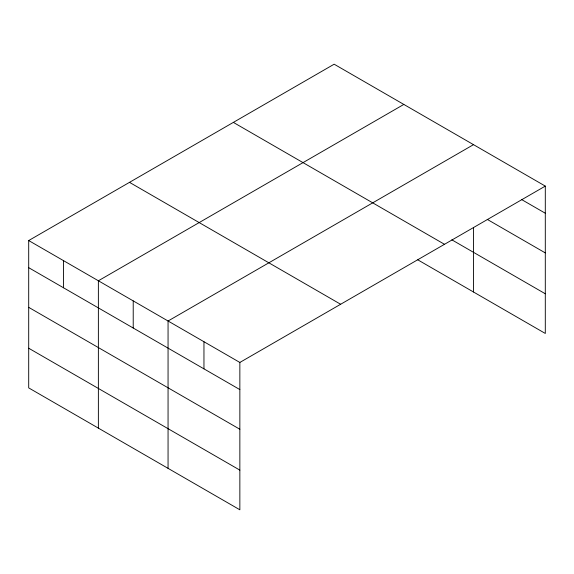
<?xml version="1.0" encoding="UTF-8"?>
<svg xmlns="http://www.w3.org/2000/svg" width="574" height="574" viewBox="0 0 574 574"><rect width="100%" height="100%" fill="white"/><g stroke="black" fill="none" stroke-linecap="round" stroke-linejoin="round"><path stroke-width="0.86" d="M28.7 240.549L239.853 362.452L239.853 509.798L28.7 387.895L28.7 240.549L334.147 64.202L545.3 186.105L545.3 333.451L417.764 259.821M403.831 104.425L98.376 280.779L98.376 428.125M473.507 144.655L168.06 321.01L168.06 468.355M239.853 362.452L545.3 186.105M521.623 199.565L545.3 213.234M487.254 219.39L545.3 252.904M451.831 239.817L545.3 293.78M233.353 122.391L444.498 244.302M129.502 182.353L340.647 304.263M28.7 267.678L239.853 389.581M28.7 307.348L239.853 429.252M28.7 348.224L239.853 470.128M473.507 227.448L473.507 292.001M203.957 341.731L203.957 368.86M133.218 300.891L133.218 328.019M63.542 260.661L63.542 287.789"/></g></svg>
